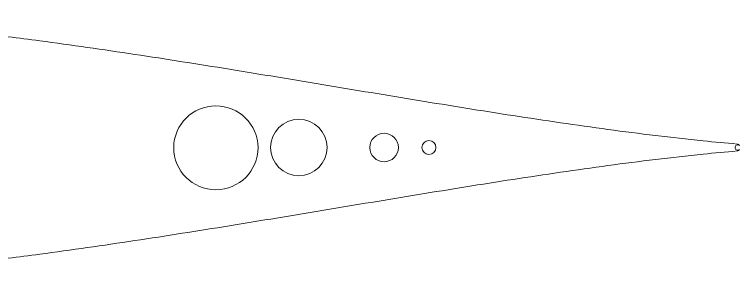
# Model space of a CAD drawing. Header units: inches. Extents: x 2.51 to 9.12, y 4.47 to 5.66.
# Drawn here: x 5.878 to 9.122, y 4.474 to 5.664 of the extents above; entities that cross this region are included whole.
import ezdxf

# ---------------------------------------------------------------- set-up
doc = ezdxf.new("R2010")
doc.units = ezdxf.units.IN
doc.header["$MEASUREMENT"] = 0

msp = doc.modelspace()

# ---------------------------------------------------------------- linework, layer by layer
at = {"color": 1, "linetype": 'Continuous', "lineweight": 0}
for centre, radius, start, end in [((6.7792, 5.0665), 0.1887, 0.7358, 179.2642), ((7.1503, 5.0689), 0.1263, 0, 180), ((7.5319, 5.0689), 0.0638, 360, 180), ((7.7327, 5.0689), 0.0313, 360, 180), ((6.7792, 5.0689), 0.1888, 180, 0), ((7.1503, 5.0689), 0.1262, 180, 360), ((7.5319, 5.0689), 0.0638, 180, 0), ((7.7327, 5.0689), 0.0313, 180, 0), ((9.1143, 5.0689), 0.0122, 50.0998, 180), ((9.1143, 5.0689), 0.0122, 180, 309.9002), ((9.1097, 5.0689), 0.0156, 36.9742, 85.2462), ((9.1097, 5.0689), 0.0156, 274.7538, 323.0258)]:
    msp.add_arc(centre, radius, start, end, dxfattribs=at)
for points, knots in [([(9.111, 5.0845), (9.0604, 5.089), (8.9387, 5.0999), (8.7462, 5.1219), (8.4627, 5.1585), (8.1091, 5.2106), (7.6857, 5.2788), (7.2627, 5.3494), (6.8397, 5.4194), (6.4161, 5.4863), (6.0388, 5.5405), (5.7078, 5.5822), (5.4236, 5.6131), (5.1388, 5.638), (4.8534, 5.6556), (4.5676, 5.6643), (4.3198, 5.6624), (4.1103, 5.6529), (3.9393, 5.6395), (3.7688, 5.6195), (3.5995, 5.5917), (3.4529, 5.5592), (3.3291, 5.524), (3.2276, 5.4892), (3.1286, 5.4479), (3.0438, 5.404), (2.9736, 5.3589), (2.9171, 5.3148), (2.8693, 5.267), (2.8304, 5.2165), (2.8137, 5.1806), (2.8054, 5.1627)], [0, 0, 0, 0, 0.023464, 0.056509, 0.089552, 0.155639, 0.221726, 0.287813, 0.3539, 0.419987, 0.486073, 0.530131, 0.574189, 0.618247, 0.662304, 0.706361, 0.750418, 0.776853, 0.803288, 0.829723, 0.856158, 0.882592, 0.899115, 0.915638, 0.932162, 0.948685, 0.959704, 0.970722, 0.981741, 0.990873, 1, 1, 1, 1]), ([(2.8054, 4.9752), (2.8137, 4.9572), (2.8304, 4.9213), (2.8693, 4.8708), (2.9171, 4.823), (2.9736, 4.779), (3.0438, 4.7339), (3.1286, 4.6899), (3.2276, 4.6486), (3.3291, 4.6138), (3.4529, 4.5787), (3.5995, 4.5461), (3.7688, 4.5183), (3.9393, 4.4984), (4.1103, 4.485), (4.3198, 4.4754), (4.5676, 4.4736), (4.8534, 4.4822), (5.1388, 4.4998), (5.4236, 4.5247), (5.7078, 4.5556), (6.0388, 4.5973), (6.4161, 4.6516), (6.8397, 4.7184), (7.2627, 4.7885), (7.6857, 4.859), (8.1091, 4.9272), (8.4627, 4.9794), (8.7462, 5.0159), (8.9387, 5.0379), (9.0604, 5.0488), (9.111, 5.0533)], [0, 0, 0, 0, 0.009127, 0.018259, 0.029278, 0.040296, 0.051315, 0.067838, 0.084362, 0.100885, 0.117408, 0.143842, 0.170277, 0.196712, 0.223147, 0.249582, 0.293639, 0.337696, 0.381753, 0.425811, 0.469869, 0.513927, 0.580013, 0.6461, 0.712187, 0.778274, 0.844361, 0.910448, 0.943491, 0.976536, 1, 1, 1, 1])]:
    msp.add_open_spline(points, degree=3, knots=knots, dxfattribs=at)

doc.saveas('drawing.dxf')
